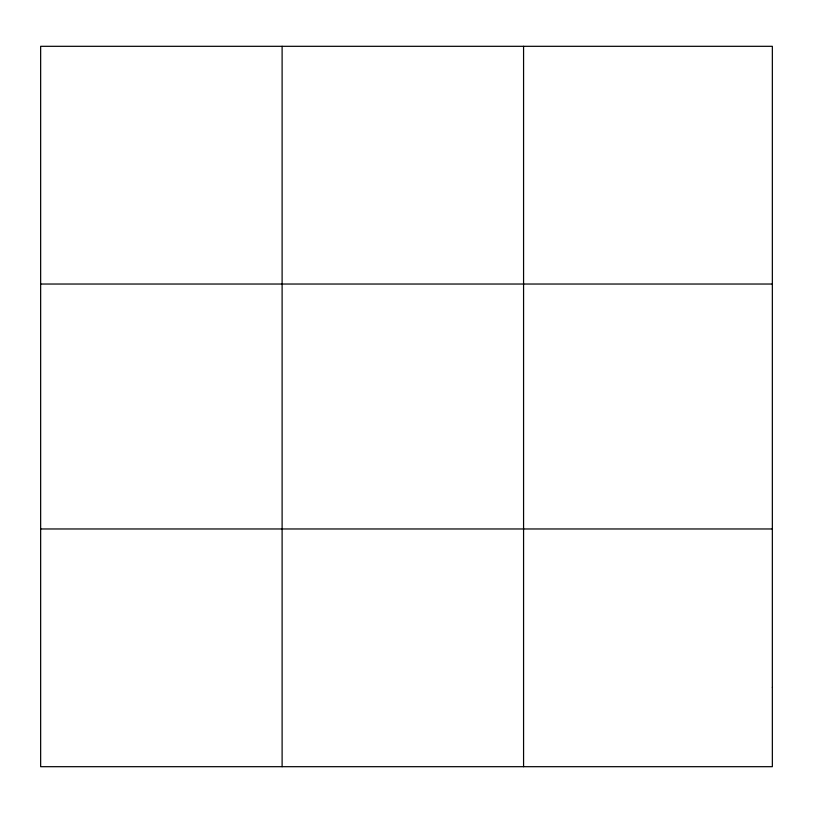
<?xml version="1.0" encoding="UTF-8"?>
<svg xmlns="http://www.w3.org/2000/svg" width="813" height="813" viewBox="0 0 813 813"><rect width="100%" height="100%" fill="white"/><g stroke="black" fill="none" stroke-linecap="round" stroke-linejoin="round"><path stroke-width="1.22" d="M282.111 766.689L282.111 46.311M523.572 766.689L523.572 46.311M40.65 284.032L772.35 284.032M40.65 528.968L772.35 528.968M772.35 687.452L772.35 766.689L40.65 766.689L40.65 46.311L772.35 46.311L772.35 687.452"/></g></svg>
